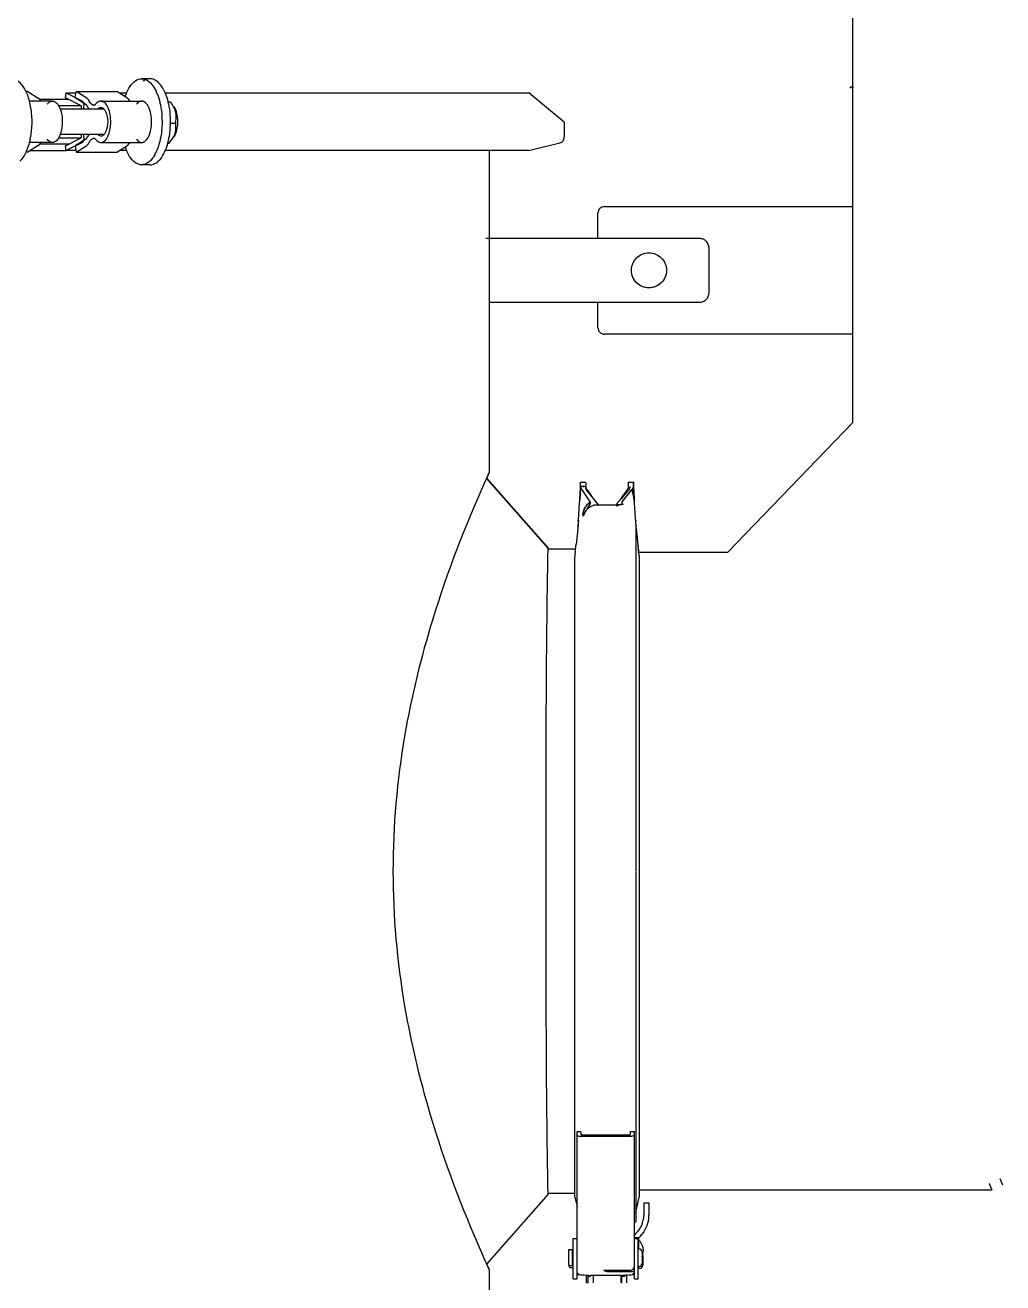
# Model space of a CAD drawing. Header units: millimetres. Extents: x 11802 to 19889, y -472 to 9054.
# Drawn here: x 12984.5 to 13291.2, y 6428.3 to 6822.7 of the extents above; entities that cross this region are included whole.
import ezdxf

# ---------------------------------------------------------------- set-up
doc = ezdxf.new("R2010")
doc.units = ezdxf.units.MM
doc.header["$LTSCALE"] = 307.34
doc.layers.get('0').update_dxf_attribs({"linetype": 'CONTINUOUS'})

msp = doc.modelspace()

# ---------------------------------------------------------------- linework, layer by layer
at = {"color": 0, "linetype": 'Continuous'}
for p, q in [((13244.17874, 6698.10372), (13244.17874, 6837.60907)), ((13023.71047, 6805.9217), (13021.06774, 6805.9217)), ((12985.29003, 6801.926), (12984.7218, 6801.926)), ((12985.29003, 6801.926), (12988.61442, 6799.81868)), ((12997.20301, 6799.9217), (12997.39903, 6801.473)), ((12997.39903, 6801.473), (13002.27741, 6799.01114)), ((12997.39903, 6801.473), (13000.48618, 6801.473)), ((13000.21417, 6800.01035), (13000.48618, 6801.926)), ((13003.81057, 6799.81868), (13000.48618, 6801.926)), ((13000.48618, 6801.926), (13013.29458, 6801.926)), ((13016.61897, 6799.81868), (13013.29458, 6801.926)), ((13014.0092, 6801.473), (13016.41944, 6801.473)), ((13028.43982, 6801.473), (13142.52884, 6801.473)), ((13243.52059, 6803.09917), (13243.23859, 6803.0695)), ((12993.06319, 6798.9217), (12985.77863, 6798.9217)), ((12998.1938, 6799.4217), (12989.02892, 6799.4217)), ((13002.0371, 6797.4217), (12994.96903, 6797.4217)), ((13009.13373, 6796.4217), (12995.43519, 6796.4217)), ((13002.08138, 6797.45984), (12997.20301, 6799.9217)), ((13000.21417, 6800.01035), (13003.53856, 6797.90304)), ((13002.15696, 6796.4217), (13002.15696, 6797.26592)), ((13002.9576, 6796.4217), (13002.9576, 6797.26592)), ((13006.13865, 6797.595), (13006.05449, 6797.59129)), ((13008.25934, 6798.9217), (13021.06774, 6798.9217)), ((13029.29709, 6798.71574), (13030.0424, 6798.71574)), ((13030.0424, 6798.71574), (13030.04, 6798.72022)), ((13009.13334, 6788.4217), (12995.43526, 6788.4217)), ((13002.15696, 6787.57747), (13002.15696, 6788.4217)), ((13002.9576, 6787.57747), (13002.9576, 6788.4217)), ((13030.02076, 6792.02097), (13031.65276, 6792.02097)), ((13153.6371, 6792.25388), (13153.6371, 6787.57747)), ((12988.61442, 6785.02471), (12985.29003, 6782.9174)), ((12993.06319, 6785.9217), (12985.82769, 6785.9217)), ((12998.1938, 6785.4217), (12989.02892, 6785.4217)), ((12994.96895, 6787.4217), (13002.08138, 6787.4217)), ((12997.20301, 6784.9217), (13002.08138, 6787.38356)), ((12997.39903, 6783.3704), (12997.20301, 6784.9217)), ((13002.27741, 6785.83226), (12997.39903, 6783.3704)), ((13003.53856, 6786.94036), (13000.21417, 6784.83304)), ((13000.21417, 6784.83304), (13000.48618, 6782.9174)), ((13000.48618, 6782.9174), (13003.81057, 6785.02471)), ((13006.0545, 6787.25211), (13006.13865, 6787.2484)), ((13008.25934, 6785.9217), (13021.06774, 6785.9217)), ((13013.29458, 6782.9174), (13016.61897, 6785.02471)), ((13029.24781, 6785.72694), (13029.7139, 6785.72694)), ((13029.7139, 6785.72694), (13030.24434, 6786.39555)), ((13142.52884, 6783.3704), (13152.27781, 6785.83226)), ((12985.29003, 6782.9174), (12984.72697, 6782.9174)), ((12986.08559, 6783.4217), (12997.39903, 6783.4217)), ((13000.48618, 6783.3704), (12997.39903, 6783.3704)), ((13000.48618, 6782.9174), (13013.29458, 6782.9174)), ((13016.33849, 6783.3704), (13014.0092, 6783.3704)), ((13142.52884, 6783.3704), (13028.35881, 6783.3704)), ((13130.03668, 6783.4217), (13130.03668, 6682.42077)), ((13023.71047, 6778.9217), (13021.06774, 6778.9217)), ((13166.17874, 6765.82919), (13244.17874, 6765.82919)), ((13166.17874, 6765.81824), (13244.17874, 6765.81824)), ((13164.17874, 6755.81826), (13164.17874, 6763.81825)), ((13164.17874, 6755.82921), (13129.03874, 6755.82921)), ((13196.03874, 6755.81389), (13131.00258, 6755.81389)), ((13199.03874, 6738.81393), (13199.03874, 6752.81389)), ((13130.03668, 6735.81393), (13196.03874, 6735.81393)), ((13164.17874, 6727.81833), (13164.17874, 6735.81393)), ((13244.17874, 6725.81834), (13166.17874, 6725.81834)), ((13204.89231, 6657.4217), (13244.17886, 6698.10401)), ((13130.03668, 6682.42077), (13129.19405, 6680.56262)), ((13129.88836, 6682.0959), (13129.19405, 6680.56262)), ((13130.03612, 6682.41955), (13129.88836, 6682.0959)), ((13129.24265, 6680.66979), (13148.53852, 6658.74296)), ((13145.52873, 6662.16316), (13129.24274, 6680.66999)), ((13158.67286, 6678.03399), (13158.59603, 6675.8518)), ((13158.72621, 6679.36065), (13160.32621, 6679.36065)), ((13158.7371, 6678.03045), (13158.73619, 6677.89909)), ((13158.7371, 6678.03057), (13158.7371, 6679.04894)), ((13159.0062, 6678.0216), (13158.7371, 6678.03045)), ((13158.90323, 6678.02554), (13158.73744, 6678.03152)), ((13159.20727, 6678.01477), (13158.90323, 6678.02554)), ((13159.27339, 6678.01261), (13159.0062, 6678.0216)), ((13159.53868, 6678.0035), (13159.27339, 6678.01261)), ((13160.3371, 6678.01461), (13160.33654, 6677.90836)), ((13160.3371, 6679.04894), (13160.3371, 6678.01461)), ((13173.7371, 6678.05812), (13173.7371, 6679.03785)), ((13173.74805, 6679.34956), (13175.34805, 6679.34956)), ((13175.3371, 6679.03785), (13175.33742, 6677.93388)), ((13175.38846, 6677.07888), (13175.33742, 6677.93397)), ((13175.4781, 6675.85321), (13175.36689, 6679.00704)), ((13158.59603, 6675.8518), (13158.47902, 6673.79516)), ((13158.58692, 6675.46089), (13158.56586, 6675.13125)), ((13158.56589, 6675.13152), (13158.57628, 6675.29391)), ((13158.57628, 6675.29391), (13158.58689, 6675.46062)), ((13158.5961, 6675.85333), (13158.57876, 6675.54833)), ((13158.61225, 6675.86178), (13158.58692, 6675.46089)), ((13158.64519, 6676.39203), (13158.61225, 6675.86178)), ((13158.64514, 6676.39196), (13158.656, 6676.56849)), ((13158.66896, 6676.78085), (13158.64519, 6676.39203)), ((13158.656, 6676.56849), (13158.669, 6676.78077)), ((13158.69133, 6677.15052), (13158.66896, 6676.78091)), ((13161.81365, 6673.13502), (13159.29517, 6676.84327)), ((13160.37508, 6677.65152), (13160.3077, 6677.53406)), ((13160.3077, 6677.53406), (13160.35268, 6677.3944)), ((13160.33654, 6677.90836), (13160.33584, 6677.85007)), ((13160.34553, 6677.75439), (13160.33584, 6677.85007)), ((13160.37508, 6677.65152), (13160.34553, 6677.75439)), ((13160.5077, 6676.98705), (13160.35268, 6676.98705)), ((13160.3727, 6677.32827), (13160.40627, 6677.21313)), ((13160.40627, 6677.21313), (13160.43148, 6677.15847)), ((13160.5077, 6676.98705), (13164.2371, 6672.33354)), ((13160.77667, 6677.00467), (13162.34598, 6674.64729)), ((13169.8371, 6672.33354), (13173.97398, 6676.98705)), ((13172.29596, 6675.4018), (13171.176, 6674.00433)), ((13172.63137, 6676.00409), (13171.72823, 6674.64741)), ((13171.72823, 6674.64741), (13171.80683, 6674.76315)), ((13171.74473, 6673.27553), (13174.72437, 6676.9163)), ((13171.80683, 6674.76315), (13172.10695, 6675.16595)), ((13173.26031, 6676.86805), (13172.26553, 6675.20533)), ((13172.36788, 6675.36775), (13173.26031, 6676.86805)), ((13174.12901, 6676.98705), (13173.97398, 6676.98705)), ((13174.10764, 6677.28455), (13174.11308, 6677.30304)), ((13175.41683, 6676.60899), (13175.38846, 6677.07888)), ((13175.4168, 6676.60891), (13175.42847, 6676.41799)), ((13175.43363, 6676.33341), (13175.41683, 6676.60899)), ((13175.44605, 6676.13139), (13175.43363, 6676.33341)), ((13175.5944, 6673.80704), (13175.4781, 6675.85321)), ((13175.48553, 6675.72262), (13175.47817, 6675.85193)), ((13175.5151, 6675.03153), (13175.50089, 6675.25474)), ((13175.53621, 6674.70257), (13175.5151, 6675.03153)), ((13175.57726, 6674.06969), (13175.53621, 6674.70257)), ((13175.57723, 6674.07004), (13175.5944, 6673.80705)), ((13175.5944, 6673.80712), (13175.57726, 6674.06969)), ((13175.59442, 6673.80704), (13175.57727, 6674.06952)), ((13158.15314, 6668.87413), (13158.32536, 6671.45989)), ((13158.32534, 6671.4599), (13158.47902, 6673.79519)), ((13158.32536, 6671.45989), (13158.47987, 6673.80815)), ((13164.02884, 6672.33354), (13170.04536, 6672.33354)), ((13175.60689, 6673.61598), (13175.5944, 6673.80712)), ((13175.5944, 6673.80704), (13175.60689, 6673.61598)), ((13158.04896, 6667.34392), (13157.73047, 6663.73312)), ((13158.03005, 6667.04673), (13158.15314, 6668.87413)), ((13159.45331, 6669.35175), (13159.43335, 6669.20887)), ((13176.05517, 6666.87565), (13175.95729, 6668.32708)), ((13176.0371, 6667.4217), (13176.0371, 6667.14358)), ((13176.27562, 6664.26195), (13176.05645, 6666.87574)), ((13148.53852, 6658.74296), (13145.52873, 6662.16316)), ((13157.84507, 6664.80457), (13157.31544, 6659.85279)), ((13176.0371, 6665.4268), (13176.0371, 6557.2769)), ((13176.13653, 6665.67259), (13176.15022, 6665.46638)), ((13176.21806, 6664.84502), (13176.90421, 6657.89528)), ((13148.53282, 6658.41545), (13148.53852, 6658.74296)), ((13157.15953, 6658.4217), (13148.53852, 6658.4217)), ((13176.87842, 6658.17846), (13176.84903, 6658.45423)), ((13156.97443, 6455.14024), (13156.97443, 6655.70764)), ((13176.90421, 6657.89528), (13176.87855, 6658.17732)), ((13176.91002, 6657.72975), (13176.90421, 6657.89528)), ((13176.91002, 6657.4217), (13204.89231, 6657.4217)), ((13177.09977, 6655.70204), (13177.09977, 6455.14024)), ((13176.0371, 6557.08492), (13176.0371, 6447.4217)), ((13157.63201, 6475.78412), (13158.83201, 6475.78412)), ((13157.63201, 6434.70686), (13157.63201, 6475.78412)), ((13158.80875, 6475.53368), (13158.80875, 6474.74042)), ((13158.80875, 6474.74042), (13174.43224, 6474.74042)), ((13158.83201, 6475.53368), (13158.83201, 6475.78216)), ((13174.43201, 6474.21589), (13158.83201, 6474.21589)), ((13174.43201, 6475.78412), (13175.63201, 6475.78412)), ((13174.43201, 6475.53368), (13174.43201, 6475.78216)), ((13174.4322, 6475.32853), (13174.43217, 6475.53368)), ((13174.43224, 6474.74042), (13174.4322, 6475.32853)), ((13175.63201, 6434.7076), (13175.63201, 6475.78412)), ((13177.09977, 6457.4217), (13287.74225, 6457.4217)), ((13286.91956, 6459.41584), (13287.74212, 6457.42201)), ((13286.99958, 6459.30212), (13286.94922, 6459.42783)), ((13291.20763, 6458.89266), (13290.31491, 6460.85632)), ((13148.53853, 6456.10044), (13129.24274, 6434.17341)), ((13148.53853, 6456.10044), (13148.53293, 6456.42784)), ((13148.53853, 6456.4217), (13156.97447, 6456.4217)), ((13156.97447, 6455.14025), (13157.63201, 6452.15325)), ((13176.0371, 6450.31305), (13177.09973, 6455.14025)), ((13178.5871, 6453.4217), (13180.1871, 6453.4217)), ((13178.5871, 6453.4217), (13178.5871, 6449.5417)), ((13180.1871, 6453.4217), (13180.1871, 6449.5417)), ((13175.63201, 6447.4217), (13176.0371, 6447.4217)), ((13156.43201, 6442.19857), (13157.63201, 6442.19857)), ((13156.43201, 6429.56468), (13156.43201, 6442.19857)), ((13175.63201, 6442.54768), (13177.1631, 6442.54768)), ((13175.63201, 6442.19857), (13176.83201, 6442.19857)), ((13176.83201, 6429.56468), (13176.83201, 6442.19857)), ((13177.0371, 6438.94904), (13177.0371, 6442.25627)), ((13155.03201, 6438.39526), (13155.08201, 6438.69904)), ((13155.03201, 6434.29871), (13155.03201, 6438.39526)), ((13155.08201, 6438.69904), (13156.18201, 6438.69904)), ((13156.23201, 6438.39526), (13156.18201, 6438.69904)), ((13156.23201, 6434.53045), (13156.23201, 6438.39526)), ((13177.03201, 6438.94904), (13176.88201, 6438.94904)), ((13178.03201, 6437.82138), (13178.03201, 6434.57669)), ((13129.1941, 6434.28066), (13130.02659, 6432.44488)), ((13129.1941, 6434.28066), (13129.88835, 6432.74752)), ((13155.08201, 6433.69904), (13155.03201, 6434.29871)), ((13155.08201, 6433.69904), (13156.18201, 6433.69904)), ((13155.23201, 6433.23002), (13155.23201, 6433.56119)), ((13156.18201, 6433.69904), (13156.23201, 6434.53045)), ((13157.63201, 6429.56468), (13157.63201, 6434.70522)), ((13175.63201, 6429.56468), (13175.63201, 6434.70518)), ((13177.03201, 6433.44904), (13176.88201, 6433.44904)), ((13177.03201, 6432.99177), (13177.03201, 6433.44904)), ((13178.23201, 6436.85829), (13178.23201, 6433.83136)), ((13129.88835, 6432.74752), (13130.03668, 6432.42263)), ((13130.03668, 6432.42263), (13130.03668, 6335.9217)), ((13155.28201, 6433.06424), (13155.23201, 6433.23002)), ((13155.28201, 6433.06421), (13156.38201, 6433.06421)), ((13156.43201, 6429.56468), (13157.63201, 6429.56468)), ((13157.63201, 6430.8938), (13158.32808, 6430.8938)), ((13157.80495, 6431.34866), (13158.27225, 6430.9078)), ((13158.27225, 6430.9078), (13158.82499, 6430.76926)), ((13158.825, 6430.76935), (13159.78329, 6430.74952)), ((13159.78329, 6430.74952), (13160.56384, 6430.71027)), ((13160.63201, 6428.38025), (13160.63201, 6430.7047)), ((13161.15637, 6430.33185), (13161.83201, 6430.33185)), ((13161.15637, 6428.27971), (13161.15637, 6430.33185)), ((13161.64341, 6430.60491), (13161.73338, 6430.59106)), ((13161.73432, 6430.59186), (13161.83201, 6430.57601)), ((13161.83201, 6430.33185), (13161.83201, 6430.57601)), ((13171.14032, 6430.55249), (13162.12369, 6430.55249)), ((13162.65637, 6430.55249), (13162.65637, 6428.27971)), ((13166.05335, 6432.21216), (13174.43201, 6432.21216)), ((13167.4371, 6431.81335), (13174.4371, 6431.81335)), ((13171.43201, 6430.57601), (13171.52532, 6430.59263)), ((13171.43201, 6428.3805), (13171.43201, 6430.57601)), ((13171.52786, 6430.59062), (13171.87043, 6430.63729)), ((13171.65637, 6430.33185), (13172.63201, 6430.33185)), ((13171.65637, 6428.27971), (13171.65637, 6430.33185)), ((13171.87043, 6430.63729), (13172.73095, 6430.71227)), ((13172.63201, 6430.33185), (13172.63201, 6430.5633)), ((13172.73095, 6430.71227), (13174.00798, 6430.76401)), ((13173.15637, 6430.87039), (13173.15637, 6428.27971)), ((13174.00798, 6430.76401), (13174.43901, 6430.76935)), ((13174.93593, 6430.8938), (13175.63201, 6430.8938)), ((13175.45907, 6431.34866), (13175.50559, 6431.51561)), ((13175.63201, 6429.56468), (13176.83201, 6429.56468)), ((13177.08201, 6432.81424), (13177.03201, 6432.99177)), ((13177.23201, 6432.81421), (13177.08201, 6432.81421)), ((13160.63201, 6428.39085), (13161.15637, 6428.39085)), ((13171.43201, 6428.39085), (13171.65637, 6428.39085))]:
    msp.add_line(p, q, dxfattribs=at)
msp.add_line((13153.6371, 6792.25388), (13142.52884, 6801.473))
for points in [[(13002.15696, 6797.26592), (13002.1477, 6797.35001), (13002.11999, 6797.42114), (13002.08138, 6797.45984)], [(13031.71387, 6792.27572), (13031.6941, 6792.19023), (13031.67375, 6792.10529), (13031.65276, 6792.02097)], [(13002.08138, 6787.38356), (13002.11991, 6787.42208), (13002.14764, 6787.49319), (13002.15696, 6787.57747)], [(13159.29517, 6676.84327), (13159.24938, 6676.90903), (13159.20219, 6676.97366), (13159.15373, 6677.03715)], [(13160.43148, 6677.15847), (13160.44663, 6677.07958), (13160.48046, 6677.02303), (13160.48897, 6677.02006)], [(13160.77667, 6677.00467), (13160.73836, 6677.06107), (13160.69937, 6677.11622), (13160.65969, 6677.17009)], [(13161.96726, 6675.16583), (13162.26737, 6674.76304), (13162.34598, 6674.64729)], [(13171.62447, 6674.13382), (13172.17885, 6674.94508), (13172.47684, 6675.30294)], [(13173.26031, 6676.86805), (13173.30933, 6676.94785), (13173.36011, 6677.0262), (13173.41267, 6677.10296)], [(13173.99681, 6677.02379), (13174.01394, 6677.03498), (13174.04561, 6677.08305), (13174.05839, 6677.15536)], [(13174.05839, 6677.15536), (13174.08639, 6677.20909), (13174.10764, 6677.28455)], [(13174.7246, 6676.91653), (13174.75992, 6676.95904), (13174.79699, 6677.00219), (13174.83581, 6677.04602)], [(13159.65244, 6668.89381), (13159.65273, 6668.91948), (13159.65123, 6668.94571)], [(13160.56384, 6430.71027), (13161.19386, 6430.6588), (13161.64341, 6430.60491)], [(13162.12369, 6430.55249), (13162.06588, 6430.55044), (13161.98811, 6430.55704), (13161.92924, 6430.56815)], [(13171.33478, 6430.56815), (13171.2672, 6430.55621), (13171.18935, 6430.54985), (13171.14032, 6430.55249)], [(13174.43903, 6430.76926), (13174.99176, 6430.9078), (13175.45907, 6431.34866)]]:
    msp.add_lwpolyline(points, dxfattribs=at)
for centre, radius, start, end in [((13033.03829, 6794.46306), 18.12467, 161.1142032, 161.6252522), ((13012.7086, 6795.87293), 14.2465, 22.8255177, 25.6612576), ((13011.62857, 6795.41176), 15.42086, 21.83221, 22.848129), ((13244.58259, 6783.14287), 20.11226, 93.5991347, 93.8533849), ((13244.3543, 6786.99638), 16.25204, 91.912127, 93.6487316), ((13244.23131, 6790.38382), 12.86238, 91.1637681, 91.8680362), ((13243.89192, 6807.1931), 3.95033, 271.1334955, 273.2007522), ((13243.92039, 6806.68868), 3.4451, 273.1962695, 275.5145413), ((13243.95659, 6806.30645), 3.06117, 275.527716, 277.3190921), ((13243.98211, 6806.10319), 2.8563, 277.3308303, 278.1429054), ((12999.42183, 6797.26562), 3.53577, 0.0049796, 2.5693666), ((13003.81431, 6793.89612), 7.31926, 20.6409951, 25.1592658), ((13021.06728, 6797.45767), 1.46399, 85.3073254, 89.9612852), ((13004.69495, 6793.23265), 22.6975, 11.7198926, 13.1264759), ((13009.51959, 6793.77111), 20.45013, 13.5410981, 17.5954842), ((13007.4867, 6793.26508), 22.545, 11.7182539, 13.5816958), ((13006.1441, 6792.98728), 23.91603, 9.8444456, 11.7166501), ((13003.33599, 6792.53264), 26.76054, 2.6214121, 9.7755829), ((13010.58302, 6792.4217), 13.5614, 354.6873454, 5.3170813), ((12999.2034, 6792.43031), 28.25355, 0.961809, 2.6887378), ((13001.93835, 6792.41849), 28.16173, 354.1301705, 1.7574499), ((13001.95423, 6792.43458), 28.14537, 1.7256915, 2.6921639), ((13025.60001, 6793.90319), 6.30604, 0.1970557, 14.589807), ((12999.42454, 6787.57778), 3.53306, 357.428239, 359.9949188), ((13003.81432, 6790.94726), 7.31924, 334.8408256, 339.3584334), ((13031.51148, 6789.83765), 16.50426, 198.8226964, 202.7929081), ((13021.06729, 6787.38534), 1.46361, 270.0389221, 274.4394717), ((13020.95917, 6787.72631), 1.82316, 294.2540555, 296.7891022), ((13017.91688, 6790.32786), 5.88424, 331.3549672, 332.6359092), ((13017.63177, 6790.47558), 6.20535, 332.6346913, 333.7706217), ((13007.31636, 6790.93603), 19.99035, 343.488122, 344.5241959), ((13009.38446, 6791.09587), 20.58678, 344.5243584, 345.0761313), ((13008.37189, 6791.36147), 21.6336, 345.0870843, 347.0094242), ((13151.8371, 6787.57747), 1.8, 284.1723377, 0), ((13013.74465, 6788.48163), 13.10114, 332.0169469, 335.6768693), ((13012.09726, 6789.23558), 14.91285, 335.6442644, 337.815298), ((13011.21697, 6789.59917), 15.86525, 337.7998125, 338.4870351), ((13160.6472, 6712.45848), 34.47242, 268.1574659, 268.4853351), ((13183.78702, 6678.05967), 10.04992, 180.008829, 180.3942867), ((13789.84066, 6714.08297), 615.56558, 183.36662873, 183.49017963), ((13161.89846, 6679.18146), 3.48264, 213.9780155, 215.6425897), ((13161.11617, 6678.44661), 1.08701, 213.7055921, 217.8020701), ((13172.04068, 6679.56627), 3.76357, 317.9603237, 319.7749145), ((13138.45615, 6665.64537), 38.12422, 17.1432696, 17.3999449), ((13161.12058, 6672.17047), 14.53564, 13.9025141, 15.0850632), ((13161.77366, 6672.33208), 13.86286, 12.6703666, 13.9026413), ((13165.43239, 6673.17279), 10.10867, 9.3542035, 12.5695331), ((13723.44337, 6709.96707), 549.04087, 183.5032337, 183.6530581), ((13159.24947, 6672.29667), 16.3546, 6.1993576, 6.7169151), ((13165.69696, 6668.43505), 6.30873, 160.4256091, 167.5906274), ((13178.51883, 6660.45215), 20.66759, 151.5620529, 153.0254513), ((13164.37742, 6669.05365), 4.8458, 139.0586454, 147.4188545), ((13177.01095, 6661.26582), 18.95419, 148.7653288, 151.5542696), ((13180.76344, 6658.98846), 23.34367, 146.8627936, 148.7618387), ((13185.14369, 6397.41633), 275.30642, 92.7289267, 92.8744178), ((13151.49955, 6671.52208), 24.14325, 5.0094797, 5.4168), ((13166.60122, 6668.24449), 7.23271, 171.214424, 172.3489127), ((13163.71383, 6667.5168), 4.28848, 158.6940926, 161.2708651), ((13163.70806, 6667.51916), 4.28225, 156.6651444, 158.695469), ((13163.74376, 6667.5033), 4.32131, 153.9877771, 156.6595504), ((13163.80398, 6667.47421), 4.38819, 152.1094668, 153.9912803), ((13163.81478, 6667.46872), 4.4003, 147.5948044, 152.1120481), ((13132.91061, 6655.12212), 44.10261, 5.1635349, 6.1578297), ((13150.96281, 6653.64862), 26.24026, 6.6105569, 8.1026322), ((13170.5871, 6449.5417), 8, 313.2356071, 0), ((13170.5871, 6449.5417), 9.6, 314.504031, 0), ((13177.4371, 6442.25627), 2, 133.2356072, 149.8387594), ((13177.4371, 6442.25627), 0.4, 133.2356071, 180), ((13173.71043, 6438.33481), 4.72667, 337.142082, 45.266661), ((13177.03201, 6437.94904), 1, 359.9997702, 90), ((13177.03201, 6434.44904), 1, 270, 0.0002426), ((13177.23201, 6433.81421), 1, 270, 0.0002737), ((13167.4371, 6434.41335), 2.6, 237.8450212, 270), ((13174.4371, 6434.41335), 2.6, 270, 297.3600101)]:
    msp.add_arc(centre, radius, start, end, dxfattribs=at)
for points, knots in [([(12982.81794, 6780.05557), (12984.51153, 6781.62268), (12986.51255, 6786.92249), (12986.90702, 6793.64388), (12985.86206, 6799.31191), (12984.41448, 6803.30448), (12981.93614, 6805.91989), (12980.25741, 6805.92173)], [0, 0, 0, 0, 0.238738018, 0.5480144, 0.69750984, 0.826307208, 1, 1, 1, 1]), ([(13015.88934, 6800.3297), (13016.04931, 6800.79729), (13016.67527, 6802.40386), (13017.59515, 6803.94515), (13018.50165, 6804.78509)], [0, 0, 0, 0, 0.28565833, 1, 1, 1, 1]), ([(13018.50165, 6804.78509), (13018.69454, 6804.96382), (13019.42704, 6805.56197), (13020.38508, 6805.92248), (13021.07035, 6805.92173)], [0, 0, 0, 0, 0.277320984, 1, 1, 1, 1]), ([(13021.07035, 6805.92173), (13021.35371, 6805.92142), (13022.62311, 6805.73843), (13023.67541, 6804.8382), (13024.29224, 6804.07644)], [0, 0, 0, 0, 0.224261759, 1, 1, 1, 1]), ([(13027.93856, 6802.54276), (13027.66839, 6803.04649), (13026.727, 6804.59425), (13024.98753, 6805.92034), (13023.71307, 6805.92173)], [0, 0, 0, 0, 0.309634192, 1, 1, 1, 1]), ([(12994.2982, 6798.37433), (12994.41753, 6798.26384), (12994.92213, 6797.70912), (12995.26088, 6797.02292), (12995.46755, 6796.47632)], [0, 0, 0, 0, 0.217712009, 1, 1, 1, 1]), ([(12995.46755, 6796.47632), (12995.69989, 6795.86181), (12996.35038, 6793.20484), (12996.2011, 6790.30729), (12995.46758, 6788.36715)], [0, 0, 0, 0, 0.240545527, 1, 1, 1, 1]), ([(13002.91007, 6797.8423), (13002.92162, 6797.7737), (13002.94045, 6797.63464), (13002.95088, 6797.49471), (13002.95405, 6797.42412)], [0, 0, 0, 0, 0.49612788, 1, 1, 1, 1]), ([(13004.70485, 6798.62826), (13004.68456, 6798.66422), (13004.64467, 6798.73771), (13004.60708, 6798.81239), (13004.58862, 6798.85045)], [0, 0, 0, 0, 0.493983065, 1, 1, 1, 1]), ([(13006.05449, 6797.59132), (13005.974, 6797.59124), (13005.80889, 6797.61152), (13005.65328, 6797.66941), (13005.57782, 6797.70644)], [0, 0, 0, 0, 0.48917821, 1, 1, 1, 1]), ([(13006.13865, 6797.595), (13006.26536, 6797.60597), (13006.47988, 6797.69994), (13006.54193, 6797.89611), (13006.56073, 6797.96417)], [0, 0, 0, 0, 0.643027346, 1, 1, 1, 1]), ([(13008.25987, 6798.92166), (13007.79456, 6798.92196), (13007.14413, 6798.55969), (13006.72333, 6798.06092), (13006.608, 6797.90588)], [0, 0, 0, 0, 0.706573692, 1, 1, 1, 1]), ([(13007.35758, 6796.49772), (13007.39733, 6796.53683), (13007.47803, 6796.61012), (13007.56506, 6796.67585), (13007.60902, 6796.70566)], [0, 0, 0, 0, 0.512191565, 1, 1, 1, 1]), ([(13007.60902, 6796.70566), (13007.66256, 6796.74196), (13007.77143, 6796.80629), (13007.88865, 6796.85418), (13007.94718, 6796.87259)], [0, 0, 0, 0, 0.513203545, 1, 1, 1, 1]), ([(13007.94718, 6796.87259), (13007.99831, 6796.88867), (13008.1021, 6796.91317), (13008.20847, 6796.92133), (13008.26106, 6796.92124)], [0, 0, 0, 0, 0.504738823, 1, 1, 1, 1]), ([(13010.0199, 6797.75206), (13009.8994, 6797.92975), (13009.46644, 6798.4932), (13008.76388, 6798.92134), (13008.25987, 6798.92166)], [0, 0, 0, 0, 0.29872208, 1, 1, 1, 1]), ([(13010.66369, 6788.36708), (13010.89603, 6788.98159), (13011.54653, 6791.63856), (13011.39725, 6794.5361), (13010.66372, 6796.47624)], [0, 0, 0, 0, 0.240545527, 1, 1, 1, 1]), ([(13020.19618, 6798.65471), (13020.14363, 6798.6218), (13020.03929, 6798.54994), (13019.94096, 6798.4701), (13019.89235, 6798.42767)], [0, 0, 0, 0, 0.490001951, 1, 1, 1, 1]), ([(13020.51893, 6798.81743), (13020.46364, 6798.79618), (13020.35329, 6798.74691), (13020.24821, 6798.68729), (13020.19618, 6798.65471)], [0, 0, 0, 0, 0.491026569, 1, 1, 1, 1]), ([(13021.70759, 6798.77955), (13021.62407, 6798.81713), (13021.45375, 6798.87842), (13021.27526, 6798.90952), (13021.18705, 6798.91675)], [0, 0, 0, 0, 0.508553689, 1, 1, 1, 1]), ([(13021.94425, 6798.65199), (13021.90579, 6798.6762), (13021.82834, 6798.72154), (13021.74792, 6798.7614), (13021.70759, 6798.77955)], [0, 0, 0, 0, 0.506852751, 1, 1, 1, 1]), ([(13022.30244, 6798.37462), (13022.24561, 6798.42722), (13022.13044, 6798.52546), (13022.00665, 6798.61271), (13021.94425, 6798.65199)], [0, 0, 0, 0, 0.512244164, 1, 1, 1, 1]), ([(13022.94494, 6797.57122), (13022.92166, 6797.60913), (13022.87462, 6797.68351), (13022.82551, 6797.75655), (13022.80069, 6797.79229)], [0, 0, 0, 0, 0.505482691, 1, 1, 1, 1]), ([(13023.09375, 6797.31272), (13023.06986, 6797.35695), (13023.02145, 6797.44382), (13022.97066, 6797.52932), (13022.94494, 6797.57122)], [0, 0, 0, 0, 0.505559087, 1, 1, 1, 1]), ([(13023.63503, 6796.00305), (13023.61308, 6796.07329), (13023.56792, 6796.21189), (13023.51925, 6796.34929), (13023.49427, 6796.41698)], [0, 0, 0, 0, 0.504919327, 1, 1, 1, 1]), ([(13032.39632, 6792.30888), (13032.40083, 6792.79036), (13032.3095, 6794.47986), (13031.87802, 6796.24302), (13031.1503, 6797.2244)], [0, 0, 0, 0, 0.282695645, 1, 1, 1, 1]), ([(13009.75293, 6795.62927), (13010.22508, 6794.64668), (13010.55327, 6792.42138), (13010.22492, 6790.19608), (13009.75267, 6789.2136)], [0, 0, 0, 0, 0.500013403, 1, 1, 1, 1]), ([(13027.45297, 6792.90457), (13027.46366, 6792.26947), (13027.42261, 6789.81417), (13027.06784, 6787.35667), (13026.58192, 6785.60198)], [0, 0, 0, 0, 0.258635969, 1, 1, 1, 1]), ([(13023.49804, 6788.43665), (13023.52237, 6788.50285), (13023.56979, 6788.63716), (13023.61387, 6788.77261), (13023.6353, 6788.84123)], [0, 0, 0, 0, 0.495203512, 1, 1, 1, 1]), ([(13031.14919, 6787.61755), (13031.35296, 6787.89188), (13032.14204, 6789.33594), (13032.38422, 6791.01799), (13032.39632, 6792.30888)], [0, 0, 0, 0, 0.209303733, 1, 1, 1, 1]), ([(12995.46758, 6788.36715), (12995.39276, 6788.16926), (12995.10189, 6787.48392), (12994.69046, 6786.83216), (12994.29789, 6786.46878)], [0, 0, 0, 0, 0.283408113, 1, 1, 1, 1]), ([(13002.62286, 6786.1771), (13002.57604, 6786.10169), (13002.47653, 6785.96947), (13002.34473, 6785.86623), (13002.27741, 6785.83226)], [0, 0, 0, 0, 0.540696187, 1, 1, 1, 1]), ([(13002.73435, 6786.39108), (13002.71777, 6786.35326), (13002.68318, 6786.28053), (13002.64353, 6786.21039), (13002.62286, 6786.1771)], [0, 0, 0, 0, 0.513118213, 1, 1, 1, 1]), ([(13002.87392, 6786.81967), (13002.85641, 6786.74408), (13002.81652, 6786.59885), (13002.76359, 6786.45777), (13002.73435, 6786.39108)], [0, 0, 0, 0, 0.515878575, 1, 1, 1, 1]), ([(13003.53856, 6786.94036), (13003.65774, 6787.01591), (13003.82252, 6787.17711), (13003.8714, 6787.3876), (13003.88339, 6787.45804)], [0, 0, 0, 0, 0.663825989, 1, 1, 1, 1]), ([(13004.09258, 6785.25684), (13004.0486, 6785.21179), (13003.95904, 6785.12864), (13003.86041, 6785.0563), (13003.81057, 6785.02471)], [0, 0, 0, 0, 0.516187326, 1, 1, 1, 1]), ([(13004.58862, 6785.99295), (13004.60706, 6786.03096), (13004.64461, 6786.10556), (13004.68445, 6786.17897), (13004.70471, 6786.21489)], [0, 0, 0, 0, 0.506009478, 1, 1, 1, 1]), ([(13006.608, 6786.93752), (13006.54595, 6787.02092), (13006.45866, 6787.20192), (13006.21798, 6787.19876), (13006.16171, 6787.14353)], [0, 0, 0, 0, 0.568651493, 1, 1, 1, 1]), ([(13007.60987, 6788.13715), (13007.56569, 6788.16706), (13007.47822, 6788.23307), (13007.39714, 6788.30672), (13007.35722, 6788.34603)], [0, 0, 0, 0, 0.487747625, 1, 1, 1, 1]), ([(13008.25988, 6785.92173), (13008.41743, 6785.92183), (13009.1443, 6786.04443), (13009.70308, 6786.6241), (13010.02008, 6787.09161)], [0, 0, 0, 0, 0.218088931, 1, 1, 1, 1]), ([(13019.89256, 6786.41555), (13019.94096, 6786.37331), (13020.03884, 6786.29382), (13020.14268, 6786.22224), (13020.19497, 6786.18945)], [0, 0, 0, 0, 0.509952534, 1, 1, 1, 1]), ([(13020.19497, 6786.18945), (13020.24728, 6786.15665), (13020.3529, 6786.09664), (13020.46387, 6786.04711), (13020.51946, 6786.02576)], [0, 0, 0, 0, 0.509023953, 1, 1, 1, 1]), ([(13022.80111, 6787.05171), (13022.82699, 6787.089), (13022.87817, 6787.16524), (13022.9271, 6787.24295), (13022.9513, 6787.28258)], [0, 0, 0, 0, 0.494293239, 1, 1, 1, 1]), ([(13022.9513, 6787.28258), (13022.9736, 6787.3191), (13023.01771, 6787.39342), (13023.06001, 6787.46878), (13023.08093, 6787.50707)], [0, 0, 0, 0, 0.495155773, 1, 1, 1, 1]), ([(13021.06514, 6778.92166), (13020.6087, 6778.92216), (13018.32427, 6779.49495), (13017.00049, 6781.77226), (13016.29602, 6783.44387)], [0, 0, 0, 0, 0.201036024, 1, 1, 1, 1]), ([(13026.27656, 6780.0583), (13026.46707, 6780.23482), (13027.26687, 6781.0829), (13027.86627, 6782.10286), (13028.24971, 6782.92078)], [0, 0, 0, 0, 0.223301384, 1, 1, 1, 1]), ([(13023.63384, 6780.0583), (13023.56795, 6779.99725), (13023.43506, 6779.87975), (13023.29652, 6779.76896), (13023.22678, 6779.71614)], [0, 0, 0, 0, 0.506635391, 1, 1, 1, 1]), ([(13023.70787, 6778.92166), (13024.39313, 6778.92091), (13025.35118, 6779.28143), (13026.08367, 6779.87958), (13026.27656, 6780.0583)], [0, 0, 0, 0, 0.722678765, 1, 1, 1, 1]), ([(13166.17874, 6765.81824), (13165.6685, 6765.81824), (13164.60545, 6765.39153), (13164.17874, 6764.32849), (13164.17874, 6763.81825)], [0, 0, 0, 0, 0.500000362, 1, 1, 1, 1]), ([(13199.03874, 6752.81389), (13199.03874, 6753.20409), (13198.88262, 6753.99299), (13198.21495, 6754.9901), (13197.21784, 6755.65777), (13196.42894, 6755.81389), (13196.03874, 6755.81389)], [0, 0, 0, 0, 0.250009731, 0.499999609, 0.749989716, 1, 1, 1, 1]), ([(13174.67874, 6745.81391), (13174.67874, 6746.52924), (13174.96512, 6747.97555), (13176.18841, 6749.80367), (13178.01919, 6751.02767), (13180.17873, 6751.45699), (13182.33827, 6751.02768), (13184.16905, 6749.80369), (13185.39236, 6747.97558), (13185.67874, 6746.52925), (13185.67874, 6745.81391)], [0, 0, 0, 0, 0.1250001, 0.249999122, 0.375000026, 0.499999753, 0.624998499, 0.749998029, 0.874997836, 1, 1, 1, 1]), ([(13185.67874, 6745.81391), (13185.67874, 6745.09858), (13185.39237, 6743.65227), (13184.16908, 6741.82416), (13182.3383, 6740.60015), (13180.17875, 6740.17083), (13178.01922, 6740.60014), (13176.18844, 6741.82413), (13174.96513, 6743.65224), (13174.67874, 6745.09857), (13174.67874, 6745.81391)], [0, 0, 0, 0, 0.1250001, 0.249999122, 0.375000026, 0.499999753, 0.624998499, 0.749998029, 0.874997836, 1, 1, 1, 1]), ([(13185.56507, 6744.71681), (13185.43898, 6744.10612), (13184.97277, 6742.91835), (13183.72061, 6741.48144), (13182.05823, 6740.54536), (13180.17853, 6740.22117), (13178.29886, 6740.5455), (13176.63656, 6741.4817), (13175.38451, 6742.9187), (13174.91837, 6744.10652), (13174.79233, 6744.71722)], [0, 0, 0, 0, 0.124999493, 0.24999882, 0.375000088, 0.500000274, 0.624999593, 0.749999274, 0.874998718, 1, 1, 1, 1]), ([(13196.03874, 6735.81393), (13196.42894, 6735.81393), (13197.21784, 6735.97005), (13198.21495, 6736.63772), (13198.88262, 6737.63483), (13199.03874, 6738.42373), (13199.03874, 6738.81393)], [0, 0, 0, 0, 0.250010284, 0.500000391, 0.749990269, 1, 1, 1, 1]), ([(13164.17874, 6727.81833), (13164.17874, 6727.30809), (13164.60545, 6726.24504), (13165.6685, 6725.81834), (13166.17874, 6725.81834)], [0, 0, 0, 0, 0.499999515, 1, 1, 1, 1]), ([(13128.812, 6679.71295), (13122.50231, 6665.64315), (13112.34385, 6639.44627), (13102.26664, 6598.39136), (13099.89135, 6571.58443), (13099.89135, 6557.4217)], [0, 0, 0, 0, 0.365638655, 0.664170184, 1, 1, 1, 1]), ([(13158.73568, 6679.21904), (13158.73498, 6679.25443), (13158.72173, 6679.28467), (13158.73819, 6679.36064), (13158.72621, 6679.36065)], [0, 0, 0, 0, 0.747101478, 1, 1, 1, 1]), ([(13158.7371, 6679.04894), (13158.7371, 6679.07999), (13158.73691, 6679.1367), (13158.73619, 6679.1934), (13158.73568, 6679.21904)], [0, 0, 0, 0, 0.547662292, 1, 1, 1, 1]), ([(13159.66998, 6678.00034), (13159.59281, 6678.00243), (13159.43856, 6678.00699), (13159.28434, 6678.01212), (13159.20727, 6678.01477)], [0, 0, 0, 0, 0.500280685, 1, 1, 1, 1]), ([(13160.12548, 6677.99076), (13160.04952, 6677.99183), (13159.89767, 6677.99457), (13159.74585, 6677.99829), (13159.66998, 6678.00034)], [0, 0, 0, 0, 0.500259127, 1, 1, 1, 1]), ([(13160.12548, 6677.99076), (13160.06052, 6677.99144), (13159.93068, 6677.9934), (13159.80086, 6677.9964), (13159.73599, 6677.99811)], [0, 0, 0, 0, 0.500282355, 1, 1, 1, 1]), ([(13160.12548, 6677.99076), (13160.1382, 6677.96743), (13160.16531, 6677.91734), (13160.19501, 6677.86867), (13160.21188, 6677.8434)], [0, 0, 0, 0, 0.466548216, 1, 1, 1, 1]), ([(13160.32621, 6679.36065), (13160.35249, 6679.36063), (13160.30589, 6679.19241), (13160.3371, 6679.1267), (13160.3371, 6679.04894)], [0, 0, 0, 0, 0.252530494, 1, 1, 1, 1]), ([(13173.7371, 6679.03785), (13173.7371, 6679.09513), (13173.73777, 6679.1872), (13173.74005, 6679.2793), (13173.74246, 6679.314)], [0, 0, 0, 0, 0.622154886, 1, 1, 1, 1]), ([(13173.73925, 6677.83767), (13173.73878, 6677.86422), (13173.73801, 6677.91516), (13173.7375, 6677.96611), (13173.73734, 6677.99051)], [0, 0, 0, 0, 0.521214676, 1, 1, 1, 1]), ([(13173.74246, 6679.314), (13173.74307, 6679.32291), (13173.74572, 6679.33105), (13173.74492, 6679.34955), (13173.74805, 6679.34956)], [0, 0, 0, 0, 0.740782642, 1, 1, 1, 1]), ([(13175.2819, 6677.69851), (13175.29868, 6677.73889), (13175.32559, 6677.81555), (13175.33773, 6677.89661), (13175.33742, 6677.93388)], [0, 0, 0, 0, 0.539875281, 1, 1, 1, 1]), ([(13175.34805, 6679.34956), (13175.32177, 6679.34954), (13175.36826, 6679.18133), (13175.3371, 6679.11561), (13175.3371, 6679.03785)], [0, 0, 0, 0, 0.252545723, 1, 1, 1, 1]), ([(13158.92174, 6677.37523), (13158.93554, 6677.35186), (13158.96446, 6677.30472), (13158.99475, 6677.25845), (13159.01047, 6677.2351)], [0, 0, 0, 0, 0.490844883, 1, 1, 1, 1]), ([(13159.06823, 6677.15203), (13159.08199, 6677.13283), (13159.11016, 6677.09428), (13159.13901, 6677.05623), (13159.15374, 6677.03712)], [0, 0, 0, 0, 0.494680677, 1, 1, 1, 1]), ([(13160.25728, 6677.78035), (13160.27418, 6677.75857), (13160.31171, 6677.71396), (13160.3527, 6677.67249), (13160.37508, 6677.65152)], [0, 0, 0, 0, 0.473278328, 1, 1, 1, 1]), ([(13160.49011, 6677.41914), (13160.46655, 6677.45838), (13160.42435, 6677.53401), (13160.38909, 6677.61325), (13160.37508, 6677.65152)], [0, 0, 0, 0, 0.528997175, 1, 1, 1, 1]), ([(13160.65969, 6677.17009), (13160.6284, 6677.21178), (13160.56963, 6677.29331), (13160.51499, 6677.3777), (13160.49011, 6677.41914)], [0, 0, 0, 0, 0.518910974, 1, 1, 1, 1]), ([(13173.59002, 6677.38211), (13173.55893, 6677.33787), (13173.48356, 6677.24426), (13173.39978, 6677.15828), (13173.3523, 6677.11267)], [0, 0, 0, 0, 0.450938715, 1, 1, 1, 1]), ([(13173.73925, 6677.83766), (13173.74031, 6677.76882), (13173.72406, 6677.60447), (13173.64366, 6677.45842), (13173.59002, 6677.38211)], [0, 0, 0, 0, 0.424672127, 1, 1, 1, 1]), ([(13174.12901, 6677.35747), (13174.15516, 6677.4444), (13174.20094, 6677.60019), (13174.25312, 6677.75575), (13174.28719, 6677.81925)], [0, 0, 0, 0, 0.557466612, 1, 1, 1, 1]), ([(13174.28719, 6677.81925), (13174.29781, 6677.83903), (13174.31625, 6677.87121), (13174.35008, 6677.89529), (13174.36507, 6677.89609)], [0, 0, 0, 0, 0.599165009, 1, 1, 1, 1]), ([(13175.00512, 6676.48928), (13174.98584, 6676.555), (13174.94675, 6676.68635), (13174.90674, 6676.81743), (13174.88654, 6676.88294)], [0, 0, 0, 0, 0.499739492, 1, 1, 1, 1]), ([(13174.91422, 6677.13579), (13174.95097, 6677.17926), (13175.02012, 6677.26505), (13175.08469, 6677.35437), (13175.11452, 6677.39843)], [0, 0, 0, 0, 0.516874464, 1, 1, 1, 1]), ([(13175.14753, 6675.98225), (13175.1249, 6676.06695), (13175.0784, 6676.23624), (13175.02986, 6676.40495), (13175.00512, 6676.48928)], [0, 0, 0, 0, 0.499375914, 1, 1, 1, 1]), ([(13175.11452, 6677.39843), (13175.14866, 6677.44885), (13175.20969, 6677.54608), (13175.26125, 6677.64884), (13175.2819, 6677.69851)], [0, 0, 0, 0, 0.530973608, 1, 1, 1, 1]), ([(13175.27449, 6675.47458), (13175.25489, 6675.55948), (13175.21392, 6675.72906), (13175.17007, 6675.8979), (13175.14753, 6675.98225)], [0, 0, 0, 0, 0.499515664, 1, 1, 1, 1]), ([(13175.40663, 6674.81583), (13175.41402, 6674.77127), (13175.42822, 6674.68233), (13175.44141, 6674.59323), (13175.44776, 6674.54878)], [0, 0, 0, 0, 0.501443665, 1, 1, 1, 1]), ([(13175.44776, 6674.54878), (13175.45584, 6674.49216), (13175.47119, 6674.37917), (13175.48516, 6674.26601), (13175.49181, 6674.20957)], [0, 0, 0, 0, 0.501598979, 1, 1, 1, 1]), ([(13175.50842, 6674.06277), (13175.51317, 6674.01913), (13175.52231, 6673.93197), (13175.53085, 6673.84475), (13175.53498, 6673.80121)], [0, 0, 0, 0, 0.500998508, 1, 1, 1, 1]), ([(13159.87982, 6670.87363), (13159.85703, 6670.82011), (13159.81308, 6670.7124), (13159.77237, 6670.60342), (13159.75282, 6670.54867)], [0, 0, 0, 0, 0.500150023, 1, 1, 1, 1]), ([(13162.532, 6672.07732), (13162.61201, 6672.10551), (13162.7724, 6672.16177), (13162.93514, 6672.21132), (13163.01754, 6672.23275)], [0, 0, 0, 0, 0.499097611, 1, 1, 1, 1]), ([(13170.04536, 6672.33354), (13170.13307, 6672.33354), (13170.30812, 6672.3353), (13170.48311, 6672.33985), (13170.5704, 6672.34264)], [0, 0, 0, 0, 0.501082585, 1, 1, 1, 1]), ([(13170.35966, 6672.00911), (13170.3063, 6671.99142), (13170.20123, 6671.95563), (13170.09676, 6671.91809), (13170.04536, 6671.89912)], [0, 0, 0, 0, 0.506391122, 1, 1, 1, 1]), ([(13171.74464, 6673.27573), (13171.7103, 6673.23375), (13171.66451, 6673.1269), (13171.67326, 6673.01399), (13171.68547, 6672.95938)], [0, 0, 0, 0, 0.492202819, 1, 1, 1, 1]), ([(13171.68547, 6672.95938), (13171.70199, 6672.8855), (13171.76792, 6672.74112), (13171.86473, 6672.61952), (13171.9152, 6672.55808)], [0, 0, 0, 0, 0.487720727, 1, 1, 1, 1]), ([(13171.9152, 6672.55808), (13171.93542, 6672.53348), (13171.9762, 6672.48469), (13172.0165, 6672.43548), (13172.03615, 6672.41054)], [0, 0, 0, 0, 0.500668542, 1, 1, 1, 1]), ([(13159.53714, 6669.05333), (13159.52277, 6669.07936), (13159.49001, 6669.1322), (13159.45307, 6669.18217), (13159.43298, 6669.20751)], [0, 0, 0, 0, 0.479028481, 1, 1, 1, 1]), ([(13159.43335, 6669.20887), (13159.46741, 6669.16888), (13159.53517, 6669.10641), (13159.59246, 6669.02292), (13159.59674, 6668.98151)], [0, 0, 0, 0, 0.557850412, 1, 1, 1, 1]), ([(13159.51878, 6669.26571), (13159.50875, 6669.28039), (13159.4876, 6669.30996), (13159.46534, 6669.3387), (13159.45372, 6669.35319)], [0, 0, 0, 0, 0.489054183, 1, 1, 1, 1]), ([(13159.53561, 6669.79077), (13159.51957, 6669.71822), (13159.48993, 6669.57276), (13159.46503, 6669.4264), (13159.45376, 6669.35314)], [0, 0, 0, 0, 0.500563632, 1, 1, 1, 1]), ([(13159.55535, 6669.20872), (13159.54964, 6669.21825), (13159.53773, 6669.23743), (13159.52525, 6669.25625), (13159.51878, 6669.26571)], [0, 0, 0, 0, 0.492230545, 1, 1, 1, 1]), ([(13159.61464, 6668.7768), (13159.61658, 6668.82125), (13159.60208, 6668.91872), (13159.56234, 6669.00769), (13159.53714, 6669.05333)], [0, 0, 0, 0, 0.460510768, 1, 1, 1, 1]), ([(13159.65056, 6668.9525), (13159.64606, 6668.99453), (13159.62244, 6669.08424), (13159.58071, 6669.16637), (13159.55535, 6669.20872)], [0, 0, 0, 0, 0.461306469, 1, 1, 1, 1]), ([(13159.59674, 6668.98151), (13159.59866, 6668.96297), (13159.59332, 6668.91957), (13159.57307, 6668.88152), (13159.56009, 6668.86157)], [0, 0, 0, 0, 0.439250108, 1, 1, 1, 1]), ([(13159.59312, 6668.70036), (13159.6111, 6668.76364), (13159.64749, 6668.89004), (13159.68818, 6669.01519), (13159.71042, 6669.07707)], [0, 0, 0, 0, 0.500121222, 1, 1, 1, 1]), ([(13159.71042, 6669.07707), (13159.71856, 6669.09972), (13159.73535, 6669.14481), (13159.75332, 6669.18945), (13159.76263, 6669.21161)], [0, 0, 0, 0, 0.500401747, 1, 1, 1, 1]), ([(13159.76263, 6669.21161), (13159.78293, 6669.2599), (13159.82674, 6669.35523), (13159.87848, 6669.4466), (13159.90659, 6669.49087)], [0, 0, 0, 0, 0.499727932, 1, 1, 1, 1]), ([(13159.90659, 6669.49087), (13159.93973, 6669.54305), (13160.01344, 6669.64508), (13160.10064, 6669.73601), (13160.14795, 6669.77862)], [0, 0, 0, 0, 0.492642695, 1, 1, 1, 1]), ([(13176.17425, 6665.26738), (13176.1708, 6665.29389), (13176.16408, 6665.34127), (13176.15527, 6665.38836), (13176.1502, 6665.40886)], [0, 0, 0, 0, 0.558723291, 1, 1, 1, 1]), ([(13176.21806, 6664.84502), (13176.21069, 6664.91966), (13176.19744, 6665.06057), (13176.18283, 6665.20139), (13176.17425, 6665.26738)], [0, 0, 0, 0, 0.529852541, 1, 1, 1, 1]), ([(13148.53756, 6456.15517), (13147.94156, 6489.90597), (13147.87671, 6557.42143), (13147.9203, 6624.93765), (13148.53746, 6658.68832)], [0, 0, 0, 0, 0.499998114, 1, 1, 1, 1]), ([(13176.87838, 6658.17848), (13176.8718, 6658.23602), (13176.85703, 6658.35229), (13176.8398, 6658.46822), (13176.83059, 6658.52677)], [0, 0, 0, 0, 0.494213047, 1, 1, 1, 1]), ([(13156.97451, 6655.70854), (13156.97451, 6655.80644), (13156.99711, 6656.34606), (13157.0672, 6656.88219), (13157.12854, 6657.31976)], [0, 0, 0, 0, 0.181380047, 1, 1, 1, 1]), ([(13157.12854, 6657.31976), (13157.13799, 6657.38717), (13157.15232, 6657.52587), (13157.15827, 6657.66514), (13157.15953, 6657.73637)], [0, 0, 0, 0, 0.488620999, 1, 1, 1, 1]), ([(13176.91003, 6657.72975), (13176.9113, 6657.68567), (13176.9152, 6657.59871), (13176.92216, 6657.51194), (13176.92643, 6657.46923)], [0, 0, 0, 0, 0.506755879, 1, 1, 1, 1]), ([(13176.92643, 6657.46923), (13176.92849, 6657.44869), (13176.93297, 6657.40792), (13176.93827, 6657.36726), (13176.94111, 6657.3471)], [0, 0, 0, 0, 0.50355332, 1, 1, 1, 1]), ([(13099.89135, 6557.4217), (13099.89135, 6543.25872), (13102.26672, 6516.45135), (13112.34414, 6475.39624), (13122.50266, 6449.1994), (13128.8123, 6435.12978)], [0, 0, 0, 0, 0.335833931, 0.634367787, 1, 1, 1, 1]), ([(13157.63201, 6474.74065), (13157.63193, 6474.67919), (13157.85046, 6474.30071), (13158.32632, 6474.24443), (13158.66679, 6474.2215)], [0, 0, 0, 0, 0.152618281, 1, 1, 1, 1]), ([(13158.66679, 6474.2215), (13158.69429, 6474.21965), (13158.74934, 6474.21685), (13158.80446, 6474.21589), (13158.83201, 6474.21589)], [0, 0, 0, 0, 0.500115294, 1, 1, 1, 1]), ([(13174.59628, 6474.22144), (13174.56894, 6474.21961), (13174.5142, 6474.21684), (13174.4594, 6474.21589), (13174.43201, 6474.21589)], [0, 0, 0, 0, 0.500106593, 1, 1, 1, 1]), ([(13175.63201, 6474.74065), (13175.63209, 6474.67916), (13175.41324, 6474.30047), (13174.93703, 6474.24426), (13174.59628, 6474.22144)], [0, 0, 0, 0, 0.15257484, 1, 1, 1, 1]), ([(13172.74344, 6430.66997), (13172.7103, 6430.63979), (13172.65536, 6430.57777), (13172.63202, 6430.49631), (13172.63201, 6430.46016)], [0, 0, 0, 0, 0.553537665, 1, 1, 1, 1]), ([(13172.80436, 6430.71884), (13172.79343, 6430.71104), (13172.77263, 6430.69535), (13172.75277, 6430.67846), (13172.74344, 6430.66997)], [0, 0, 0, 0, 0.515593166, 1, 1, 1, 1])]:
    msp.add_open_spline(points, degree=3, knots=knots, dxfattribs=at)
for points in [[(13023.71307, 6805.92173), (13022.94541, 6805.92257), (13022.16344, 6805.59074), (13021.55147, 6805.12729)], [(13024.29224, 6804.07644), (13024.79391, 6803.45692), (13025.20442, 6802.76076), (13025.54997, 6802.04237)], [(13025.9434, 6801.14662), (13026.3016, 6800.25269), (13026.58061, 6799.32512), (13026.79939, 6798.38729)], [(13029.01295, 6799.95308), (13028.72965, 6800.84367), (13028.38028, 6801.71917), (13027.93856, 6802.54276)], [(13243.81104, 6803.12512), (13243.86583, 6803.12723), (13243.92062, 6803.12942), (13243.97545, 6803.12997)], [(13244.35921, 6803.16056), (13244.23248, 6803.14305), (13244.10447, 6803.1339), (13243.97657, 6803.13051)], [(12989.39247, 6798.85045), (12989.21177, 6799.22297), (12988.96412, 6799.59701), (12988.61442, 6799.81868)], [(12991.41185, 6797.90588), (12991.55242, 6798.09484), (12991.71056, 6798.27301), (12991.88801, 6798.42785)], [(12991.88801, 6798.42785), (12992.2083, 6798.70732), (12992.63866, 6798.92194), (12993.06373, 6798.92166)], [(12993.06373, 6798.92166), (12993.51385, 6798.92137), (12993.96791, 6798.68015), (12994.2982, 6798.37433)], [(13002.27741, 6799.01114), (13002.49232, 6798.90269), (13002.63785, 6798.6725), (13002.73447, 6798.45203)], [(13002.73447, 6798.45203), (13002.81937, 6798.25831), (13002.87496, 6798.05087), (13002.91007, 6797.8423)], [(13003.92759, 6797.41892), (13003.84861, 6797.58172), (13003.71723, 6797.86387), (13003.5461, 6797.80509)], [(13003.81057, 6799.81868), (13004.16027, 6799.59701), (13004.40791, 6799.22297), (13004.58862, 6798.85045)], [(13003.92759, 6797.41892), (13004.10522, 6797.05275), (13004.31911, 6796.69837), (13004.58419, 6796.38955)], [(13005.04015, 6798.14223), (13004.91203, 6798.29165), (13004.80157, 6798.45684), (13004.70485, 6798.62826)], [(13005.57782, 6797.70644), (13005.37072, 6797.80808), (13005.19032, 6797.9671), (13005.04015, 6798.14223)], [(13008.26106, 6796.92124), (13008.58873, 6796.92065), (13008.91798, 6796.73557), (13009.1523, 6796.50653)], [(13009.1523, 6796.50653), (13009.40573, 6796.2588), (13009.59944, 6795.94869), (13009.75293, 6795.62927)], [(13010.43918, 6797.0078), (13010.31781, 6797.26538), (13010.17971, 6797.51639), (13010.0199, 6797.75206)], [(13017.39702, 6798.85045), (13017.21631, 6799.22297), (13016.96867, 6799.59701), (13016.61897, 6799.81868)], [(13019.89235, 6798.42767), (13019.71498, 6798.27287), (13019.55691, 6798.09476), (13019.4164, 6797.90588)], [(13021.06827, 6798.92166), (13020.88189, 6798.92178), (13020.6929, 6798.88431), (13020.51893, 6798.81743)], [(13022.80069, 6797.79229), (13022.65498, 6798.00213), (13022.48991, 6798.20109), (13022.30244, 6798.37462)], [(13023.49427, 6796.41698), (13023.381, 6796.72381), (13023.24923, 6797.02497), (13023.09375, 6797.31272)], [(13026.91926, 6797.84313), (13027.19825, 6796.49887), (13027.36139, 6795.12708), (13027.42585, 6793.75568)], [(13031.03883, 6797.15411), (13030.74955, 6797.69964), (13030.40797, 6798.2181), (13030.0424, 6798.71574)], [(13031.7027, 6795.49166), (13031.55188, 6796.06899), (13031.31838, 6796.62695), (13031.03883, 6797.15411)], [(13024.08607, 6793.6784), (13024.01276, 6794.46432), (13023.87044, 6795.24964), (13023.63503, 6796.00305)], [(13031.71387, 6792.27572), (13031.83512, 6792.81572), (13031.90785, 6793.37145), (13031.90601, 6793.92488)], [(13004.56182, 6788.42753), (13004.30712, 6788.12485), (13004.10024, 6787.78039), (13003.92759, 6787.42448)], [(13009.75267, 6789.2136), (13009.59916, 6788.89423), (13009.40543, 6788.58419), (13009.15198, 6788.33655)], [(13023.19816, 6787.73302), (13023.31086, 6787.96172), (13023.41006, 6788.19736), (13023.49804, 6788.43665)], [(13023.6353, 6788.84123), (13023.87065, 6789.59471), (13024.01292, 6790.38007), (13024.08616, 6791.16604)], [(13029.45183, 6786.49844), (13029.68289, 6787.49908), (13029.84669, 6788.51691), (13029.95242, 6789.53842)], [(13030.24268, 6786.39629), (13030.80216, 6787.14877), (13031.29473, 6787.98009), (13031.57011, 6788.87641)], [(13031.57011, 6788.87641), (13031.72217, 6789.37133), (13031.80598, 6789.89193), (13031.81963, 6790.4095)], [(13031.81963, 6790.4095), (13031.83386, 6790.94934), (13031.77136, 6791.49413), (13031.65276, 6792.02097)], [(12988.61442, 6785.02471), (12988.96412, 6785.24638), (12989.21177, 6785.62043), (12989.39247, 6785.99295)], [(12991.8878, 6786.41573), (12991.71043, 6786.57053), (12991.55236, 6786.74863), (12991.41185, 6786.93752)], [(12993.06372, 6785.92173), (12992.63856, 6785.92147), (12992.20812, 6786.13617), (12991.8878, 6786.41573)], [(12994.29789, 6786.46878), (12993.96765, 6786.1631), (12993.51371, 6785.92202), (12993.06372, 6785.92173)], [(13002.95404, 6787.41925), (13002.94501, 6787.21782), (13002.91941, 6787.01611), (13002.87392, 6786.81967)], [(13004.58862, 6785.99295), (13004.45948, 6785.72674), (13004.29926, 6785.46857), (13004.09258, 6785.25684)], [(13004.70471, 6786.21489), (13004.80168, 6786.38677), (13004.91246, 6786.5524), (13005.04099, 6786.70214)], [(13005.04099, 6786.70214), (13005.29134, 6786.99379), (13005.67013, 6787.25248), (13006.0545, 6787.25208)], [(13006.608, 6786.93752), (13006.89273, 6786.55478), (13007.26573, 6786.19677), (13007.71106, 6786.02576)], [(13008.261, 6787.92216), (13008.03243, 6787.92176), (13007.79914, 6788.00901), (13007.60987, 6788.13715)], [(13007.71106, 6786.02576), (13007.88488, 6785.95901), (13008.07368, 6785.92161), (13008.25988, 6785.92173)], [(13009.15198, 6788.33655), (13008.9177, 6788.10765), (13008.58855, 6787.92273), (13008.261, 6787.92216)], [(13010.02008, 6787.09161), (13010.17982, 6787.3272), (13010.31785, 6787.57811), (13010.43919, 6787.8356)], [(13016.61897, 6785.02471), (13016.96867, 6785.24638), (13017.21631, 6785.62043), (13017.39702, 6785.99295)], [(13019.4164, 6786.93752), (13019.55697, 6786.74856), (13019.71511, 6786.57038), (13019.89256, 6786.41555)], [(13020.51946, 6786.02576), (13020.69328, 6785.95901), (13020.88208, 6785.92161), (13021.06828, 6785.92173)], [(13021.18058, 6785.92612), (13021.36179, 6785.94018), (13021.54237, 6785.98944), (13021.7081, 6786.06407)], [(13021.78088, 6786.09883), (13021.97129, 6786.19492), (13022.14624, 6786.32416), (13022.30274, 6786.46906)], [(13022.30274, 6786.46906), (13022.49028, 6786.6427), (13022.65538, 6786.84176), (13022.80111, 6787.05171)], [(13026.48232, 6785.25449), (13026.33473, 6784.75673), (13026.16738, 6784.26421), (13025.97697, 6783.78119)], [(13028.24971, 6782.92078), (13028.65348, 6783.78208), (13028.97102, 6784.68598), (13029.22485, 6785.60273)], [(13024.60873, 6781.18544), (13024.32091, 6780.78057), (13023.99822, 6780.39593), (13023.63384, 6780.0583)], [(13025.31409, 6782.33444), (13025.10287, 6781.93776), (13024.86913, 6781.55172), (13024.60873, 6781.18544)], [(13023.22678, 6779.71614), (13022.61481, 6779.25267), (13021.83281, 6778.92082), (13021.06514, 6778.92166)], [(13129.19405, 6680.56262), (13129.06644, 6680.27951), (13128.93907, 6679.9963), (13128.812, 6679.71295)], [(13158.49664, 6674.06463), (13158.51988, 6674.42025), (13158.54307, 6674.77587), (13158.56589, 6675.13152)], [(13158.56586, 6675.13125), (13158.54304, 6674.77569), (13158.51988, 6674.42016), (13158.49664, 6674.06463)], [(13158.58689, 6675.46062), (13158.6066, 6675.77105), (13158.62599, 6676.0815), (13158.64514, 6676.39196)], [(13158.669, 6676.78077), (13158.69175, 6677.15356), (13158.71417, 6677.52636), (13158.73619, 6677.89919)], [(13158.73619, 6677.89909), (13158.73388, 6677.71385), (13158.82753, 6677.53474), (13158.92174, 6677.37523)], [(13174.83587, 6677.04598), (13174.88563, 6676.86642), (13174.94142, 6676.68858), (13174.99533, 6676.51023)], [(13174.99533, 6676.51023), (13175.05121, 6676.32537), (13175.10509, 6676.13987), (13175.15533, 6675.95341)], [(13175.40651, 6674.81576), (13175.36963, 6675.03668), (13175.32489, 6675.25635), (13175.27449, 6675.47458)], [(13175.55062, 6673.63031), (13175.51349, 6674.02663), (13175.47205, 6674.42314), (13175.40651, 6674.81576)], [(13175.50089, 6675.25474), (13175.48234, 6675.54694), (13175.46406, 6675.83916), (13175.44605, 6676.13139)], [(13175.51807, 6674.98509), (13175.53756, 6674.68006), (13175.55734, 6674.37505), (13175.57723, 6674.07004)], [(13159.45337, 6669.3492), (13159.53474, 6669.87556), (13159.67611, 6670.39784), (13159.88594, 6670.88738)], [(13160.29421, 6671.66308), (13160.13426, 6671.41259), (13159.99628, 6671.14706), (13159.87982, 6670.87363)], [(13159.88594, 6670.88738), (13160.09319, 6671.37092), (13160.3721, 6671.83172), (13160.71648, 6672.22943)], [(13160.09973, 6669.82683), (13160.27886, 6670.17863), (13160.49724, 6670.51372), (13160.75165, 6670.8156)], [(13160.71648, 6672.22943), (13161.02689, 6672.58792), (13161.39877, 6672.90533), (13161.81365, 6673.13502)], [(13161.81371, 6673.13508), (13161.42095, 6672.86938), (13161.02766, 6672.58728), (13160.717, 6672.22904)], [(13160.75165, 6670.8156), (13160.99515, 6671.10455), (13161.27547, 6671.36718), (13161.58447, 6671.58467)], [(13161.21629, 6671.74918), (13161.49123, 6672.17046), (13162.09628, 6672.71888), (13161.81371, 6673.13508)], [(13161.58447, 6671.58467), (13161.87558, 6671.78957), (13162.19624, 6671.95907), (13162.532, 6672.07732)], [(13163.01754, 6672.23275), (13163.33031, 6672.31407), (13163.68452, 6672.33611), (13163.98701, 6672.22234)], [(13172.03614, 6672.41054), (13171.47099, 6672.30663), (13170.90507, 6672.19001), (13170.35966, 6672.00911)], [(13170.5704, 6672.34264), (13170.82635, 6672.35084), (13171.08213, 6672.36361), (13171.33789, 6672.37637)], [(13175.95729, 6668.32708), (13175.83898, 6670.08994), (13175.72221, 6671.85291), (13175.60689, 6673.61598)], [(13157.92445, 6665.46119), (13157.94005, 6665.71737), (13157.95765, 6665.97343), (13157.97474, 6666.22952)], [(13157.92311, 6665.44961), (13157.89082, 6665.23041), (13157.86618, 6665.01004), (13157.84606, 6664.78939)], [(13157.15953, 6657.73637), (13157.16335, 6657.95241), (13157.1729, 6658.16838), (13157.18598, 6658.38406)], [(13157.18598, 6658.38406), (13157.21575, 6658.87463), (13157.26317, 6659.3641), (13157.31544, 6659.85279)], [(13177.02861, 6656.66941), (13177.0654, 6656.34848), (13177.09969, 6656.02596), (13177.09969, 6655.70293)], [(13128.8123, 6435.12978), (13128.93929, 6434.84662), (13129.06658, 6434.56359), (13129.1941, 6434.28066)], [(13174.43201, 6432.21216), (13175.0028, 6432.21216), (13175.63201, 6432.86294), (13175.63201, 6433.43374)]]:
    msp.add_open_spline(points, degree=3, dxfattribs=at)

doc.saveas('drawing.dxf')
